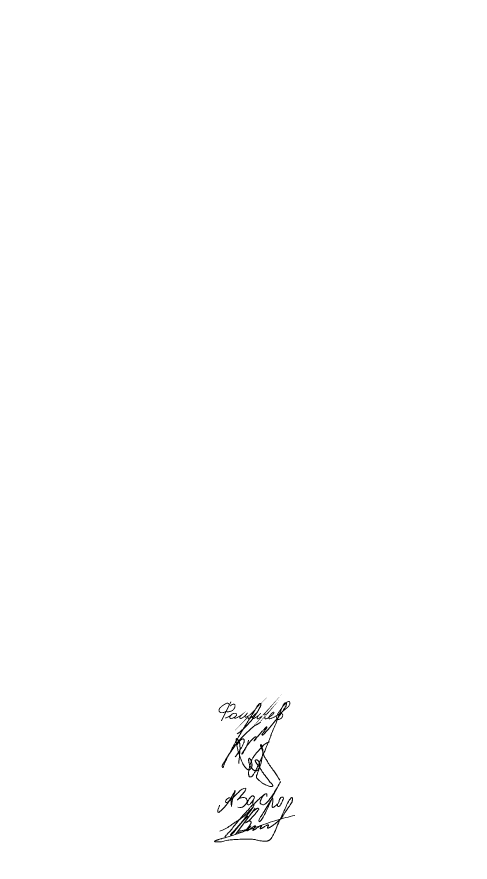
# Model space of a CAD drawing. Header units: millimetres. Extents: x 0 to 594, y 0 to 420.
# Drawn here: x 400.6 to 497.3, y 0 to 180.5 of the extents above; entities that cross this region are included whole.
import ezdxf

# ---------------------------------------------------------------- set-up
doc = ezdxf.new("R2010")
doc.units = ezdxf.units.MM
for name, pattern in [('K5LT32789', [0]), ('K5LT32790', [0]), ('K5LT32791', [0])]:
    doc.linetypes.add(name, pattern=pattern)
doc.layers.add('Системный слой', color=7, linetype='Continuous')

# ---------------------------------------------------------------- blocks, each defined once
blk = doc.blocks.new('U0')
at = {"layer": 'Системный слой', "color": 5, "linetype": 'K5LT32789', "lineweight": 18, "true_color": 0x0000ff}
for points in [[(451.3, 13.84), (451.09, 14.17), (450.76, 14.17), (450.44, 13.85), (450.09, 13.5), (449.81, 13.01), (449.68, 12.37), (449.88, 12.18), (450.23, 12.26), (450.44, 12.47), (450.68, 12.77), (451.02, 13.29), (451.39, 14.03), (451.02, 13.29), (450.89, 12.69), (450.89, 12.34), (450.98, 12.26), (451.14, 12.31), (451.86, 13.12), (452.65, 13.84), (453.05, 14.2), (453.47, 14.48), (453.67, 14.6), (453.83, 14.6), (453.91, 14.38), (453.91, 14.14), (453.91, 13.88), (453.91, 14.38), (453.83, 14.6), (453.67, 14.61), (453.05, 14.2), (452.47, 13.06), (452.47, 12.55), (452.71, 12.32), (453.04, 12.23), (453.37, 12.23), (453.64, 12.5), (453.98, 12.84), (455.07, 13.93), (457.71, 18.84), (455.07, 13.93), (454.14, 11.59), (453.42, 10.08), (452.77, 9.06), (452.34, 8.55), (452.21, 8.67), (452.21, 9.1), (452.51, 9.64), (453.07, 10.38), (453.95, 11.84), (454.85, 13.37), (455.04, 13.57), (455.19, 13.54), (455.23, 13.31), (455.15, 12.79), (455.1, 12.38), (455.01, 11.97), (455.1, 11.67), (455.27, 11.58), (455.5, 11.82), (455.94, 12.16), (456.34, 12.56), (456.08, 12.03), (456.2, 11.91), (456.38, 11.84), (456.58, 11.91), (456.83, 12.16), (457.49, 13.55), (457.41, 13.83), (457.16, 13.9), (456.84, 13.82), (456.62, 13.41), (456.47, 12.93), (456.34, 12.52)], [(443.83, 12.16), (443.63, 11.62), (443.44, 11.08), (443.38, 10.75), (443.52, 10.61), (443.72, 10.61), (443.91, 10.79), (444.44, 11.33), (445.77, 12.65), (447.66, 16.38), (446.52, 13.59), (446.32, 11.1), (446.32, 13.4), (446.09, 13.77), (445.54, 13.65), (445.17, 13.28), (445.04, 12.94), (445.16, 12.7), (445.5, 12.7), (446.32, 13.4), (447.44, 14.52), (448.21, 15.29), (449.09, 15.86), (449.46, 15.75), (449.37, 15.43), (449.14, 15.03), (448.41, 14.17), (447.8, 13.44), (447.39, 13.16), (448.2, 13.71), (448.85, 13.83), (449.28, 13.74), (449.57, 13.53), (449.7, 13.18), (449.7, 12.76), (449.44, 12.38), (449.18, 12.12), (448.78, 11.72), (448.34, 11.62), (447.72, 11.73)]]:
    blk.add_open_spline(points, degree=3, dxfattribs=at)
blk = doc.blocks.new('U1')
at = {"layer": 'Системный слой', "color": 5, "linetype": 'K5LT32790', "lineweight": 18, "true_color": 0x0000ff}
blk.add_open_spline([(447.92, 21.03), (447.96, 22.3), (448.27, 23.72), (448.13, 25.23), (448.05, 25.52), (447.97, 25.71), (447.88, 25.88), (447.79, 26.03), (447.7, 26.16), (447.62, 26.25), (447.56, 26.31), (447.53, 26.34), (447.51, 26.35), (447.49, 26.36), (447.48, 26.37), (447.47, 26.37), (447.46, 26.37), (447.45, 26.38), (447.44, 26.37), (447.44, 26.37), (447.43, 26.37), (447.42, 26.37), (447.42, 26.36), (447.41, 26.36), (447.41, 26.35), (447.4, 26.34), (447.39, 26.33), (447.39, 26.32), (447.38, 26.3), (447.37, 26.27), (447.37, 26.24), (447.36, 26.19), (447.36, 26.12), (447.35, 26.03), (447.36, 25.91), (447.36, 25.78), (447.37, 25.63), (447.4, 25.47), (447.44, 25.26), (447.5, 24.98), (447.58, 24.57), (447.7, 23.98), (447.9, 23.23), (448.19, 22.43), (448.47, 21.68), (448.74, 21.05), (449.01, 20.59), (449.26, 20.26), (449.48, 20.03), (449.65, 19.87), (449.77, 19.78), (449.85, 19.74), (449.91, 19.72), (449.96, 19.71), (450.01, 19.7), (450.07, 19.7), (450.12, 19.71), (450.17, 19.72), (450.22, 19.73), (450.27, 19.75), (450.3, 19.78), (450.34, 19.8), (450.37, 19.83), (450.41, 19.88), (450.46, 19.94), (450.52, 20.03), (450.59, 20.16), (450.65, 20.29), (450.7, 20.43), (450.72, 20.56), (450.74, 20.68), (450.73, 20.83), (450.72, 21.01), (450.67, 21.23), (450.61, 21.46), (450.53, 21.68), (450.47, 21.84), (450.41, 21.94), (450.36, 22.01), (450.31, 22.06), (450.27, 22.11), (450.24, 22.13), (450.22, 22.15), (450.2, 22.16), (450.19, 22.16), (450.18, 22.17), (450.17, 22.17), (450.16, 22.17), (450.15, 22.17), (450.15, 22.17), (450.14, 22.16), (450.13, 22.16), (450.12, 22.16), (450.12, 22.15), (450.11, 22.14), (450.1, 22.13), (450.09, 22.12), (450.08, 22.1), (450.07, 22.07), (450.05, 22.03), (450.04, 21.98), (450.03, 21.93), (450.02, 21.86), (450.01, 21.78), (450.02, 21.69), (450.04, 21.57), (450.07, 21.39), (450.11, 21.17), (450.17, 20.91), (450.26, 20.68), (450.37, 20.46), (450.5, 20.25), (450.66, 20.05), (450.84, 19.87), (451, 19.72), (451.14, 19.63), (451.27, 19.56), (451.37, 19.52), (451.47, 19.5), (451.55, 19.49), (451.62, 19.48), (451.68, 19.49), (451.74, 19.5), (451.78, 19.51), (451.82, 19.53), (451.86, 19.56), (451.9, 19.59), (451.95, 19.63), (452.01, 19.7), (452.07, 19.78), (452.14, 19.89), (452.21, 20.02), (452.27, 20.16), (452.31, 20.31), (452.34, 20.48), (452.35, 20.65), (452.35, 20.84), (452.33, 21.03), (452.29, 21.2), (452.24, 21.34), (452.19, 21.46), (452.13, 21.55), (452.08, 21.61), (452.02, 21.67), (451.97, 21.71), (451.91, 21.75), (451.84, 21.78), (451.78, 21.8), (451.73, 21.82), (451.68, 21.83), (451.64, 21.83), (451.61, 21.82), (451.58, 21.82), (451.55, 21.81), (451.53, 21.8), (451.5, 21.78), (451.48, 21.77), (451.47, 21.75), (451.45, 21.74), (451.45, 21.73), (451.44, 21.72), (451.43, 21.7), (451.43, 21.69), (451.43, 21.67), (451.43, 21.66), (451.43, 21.63), (451.43, 21.61), (451.44, 21.58), (451.46, 21.54), (451.48, 21.48), (451.52, 21.41), (451.57, 21.31), (451.63, 21.19), (451.72, 21.06), (451.85, 20.91), (452.03, 20.69), (452.27, 20.35), (452.57, 19.87), (452.94, 19.27), (453.42, 18.63), (453.89, 18.01), (454.29, 17.46), (454.57, 17.06), (454.8, 16.84), (454.95, 16.71), (455.03, 16.62), (455.09, 16.54), (455.12, 16.47), (455.14, 16.42), (455.16, 16.38), (455.16, 16.34), (455.16, 16.32), (455.16, 16.3), (455.16, 16.28), (455.15, 16.26), (455.15, 16.25), (455.14, 16.24), (455.13, 16.23), (455.12, 16.21), (455.1, 16.2), (455.09, 16.19), (455.06, 16.18), (455.03, 16.16), (454.99, 16.15), (454.94, 16.14), (454.89, 16.13), (454.83, 16.13), (454.76, 16.13), (454.65, 16.15), (454.51, 16.18), (454.29, 16.24), (453.97, 16.35), (453.59, 16.52), (453.19, 16.72), (452.87, 16.92), (452.62, 17.13), (452.38, 17.34), (452.14, 17.56), (451.92, 17.75), (451.79, 17.91), (451.73, 18), (451.7, 18.07), (451.68, 18.12), (451.67, 18.17), (451.66, 18.23), (451.66, 18.28), (451.67, 18.34), (451.68, 18.39), (451.7, 18.45), (451.73, 18.54), (451.78, 18.64), (451.86, 18.81), (451.95, 19.04), (452.05, 19.34), (452.16, 19.68), (452.3, 20.04), (452.46, 20.47), (452.63, 21.02), (452.79, 21.66), (452.88, 22.26), (452.94, 22.73), (453.01, 23.11), (453.07, 23.41), (453.08, 23.66), (453.05, 23.85), (453.02, 24.04), (452.96, 24.25), (452.91, 24.47), (452.87, 24.67), (452.83, 24.82), (452.8, 24.93), (452.77, 24.99), (452.75, 25.04), (452.74, 25.06), (452.72, 25.07), (452.71, 25.08), (452.7, 25.09), (452.69, 25.1), (452.68, 25.1), (452.68, 25.1), (452.67, 25.1), (452.66, 25.1), (452.65, 25.1), (452.64, 25.1), (452.63, 25.09), (452.62, 25.09), (452.61, 25.08), (452.6, 25.07), (452.59, 25.07), (452.58, 25.06), (452.57, 25.04), (452.56, 25.03), (452.56, 25.02), (452.55, 25), (452.55, 24.98), (452.55, 24.96), (452.55, 24.93), (452.55, 24.9), (452.56, 24.86), (452.58, 24.8), (452.6, 24.74), (452.64, 24.66), (452.69, 24.56), (452.74, 24.43), (452.79, 24.27), (452.85, 24.09), (452.92, 23.85), (453.02, 23.57), (453.12, 23.25), (453.2, 22.95), (453.3, 22.69), (453.42, 22.46), (453.56, 22.23), (453.73, 21.98), (453.92, 21.65), (454.16, 21.22), (454.48, 20.73), (454.84, 20.21), (455.19, 19.72), (455.82, 18.84), (456.32, 18.1), (456.7, 17.52)], degree=3, knots=[0, 0, 0, 0, 23.088924, 25.905784, 27.368497, 28.578535, 29.721875, 30.813961, 31.805183, 32.534012, 32.992903, 33.225793, 33.377047, 33.48833, 33.574551, 33.643805, 33.701224, 33.750367, 33.79387, 33.833355, 33.872141, 33.912355, 33.95659, 34.00557, 34.061357, 34.126468, 34.204109, 34.298549, 34.415744, 34.564555, 34.759459, 35.028229, 35.412864, 35.997175, 36.728139, 37.568941, 38.433825, 39.401332, 40.578431, 42.235398, 44.569602, 48.269133, 53.187712, 58.58434, 63.764044, 67.778676, 70.998143, 73.369834, 75.349816, 76.796874, 77.581324, 78.028914, 78.378087, 78.696803, 79.013489, 79.343373, 79.678587, 80.006824, 80.317932, 80.606471, 80.866035, 81.11641, 81.383983, 81.718354, 82.16781, 82.839361, 83.733235, 84.705422, 85.582724, 86.324391, 87.057116, 87.890757, 88.945341, 90.321141, 91.965571, 93.426367, 94.484215, 95.101021, 95.580997, 96.013141, 96.361093, 96.626002, 96.782739, 96.889142, 96.971138, 97.03813, 97.095272, 97.145901, 97.188561, 97.228747, 97.268915, 97.315311, 97.366861, 97.425655, 97.494454, 97.577142, 97.679623, 97.811915, 97.985663, 98.226797, 98.532587, 98.897786, 99.296036, 99.737821, 100.261724, 100.964229, 101.99978, 103.525411, 105.150667, 106.72453, 108.093532, 109.590313, 111.195302, 112.777483, 114.126394, 115.159714, 115.93325, 116.599105, 117.196687, 117.716186, 118.147278, 118.512091, 118.830828, 119.112084, 119.376147, 119.650254, 119.966184, 120.348472, 120.832611, 121.462575, 122.257884, 123.166317, 124.121896, 125.077441, 126.058759, 127.110722, 128.27138, 129.455541, 130.54928, 131.472222, 132.224076, 132.842804, 133.343527, 133.786162, 134.209733, 134.641953, 135.076751, 135.490934, 135.840567, 136.1162, 136.329021, 136.516582, 136.697073, 136.87991, 137.063295, 137.235465, 137.38613, 137.514261, 137.623548, 137.718445, 137.797689, 137.875651, 137.957944, 138.055516, 138.163779, 138.288043, 138.436309, 138.622516, 138.862075, 139.203128, 139.704326, 140.381097, 141.218915, 142.127317, 143.259517, 144.821141, 147.317764, 150.75711, 155.19517, 160.069171, 165.224464, 169.471142, 172.421411, 174.092925, 175.138298, 175.966748, 176.479558, 176.900272, 177.244752, 177.52135, 177.72293, 177.873709, 177.996322, 178.101436, 178.195314, 178.281517, 178.366118, 178.454913, 178.554755, 178.670049, 178.807074, 178.975201, 179.187234, 179.439473, 179.719727, 180.029511, 180.383269, 180.823448, 181.407111, 182.246837, 183.563618, 185.512414, 188.365901, 191.16936, 193.636194, 195.215931, 197.147086, 199.269225, 201.224518, 202.392176, 202.935446, 203.335749, 203.665039, 203.98044, 204.30527, 204.630666, 204.95421, 205.28424, 205.683122, 206.145312, 206.866804, 207.837862, 209.464316, 211.387339, 213.648133, 215.828171, 218.361631, 222.046321, 226.400789, 230.237614, 232.987127, 235.143069, 237.145235, 238.600123, 239.59432, 240.714469, 242.086859, 243.579513, 244.83703, 245.773068, 246.379449, 246.80954, 247.077534, 247.227517, 247.33398, 247.41847, 247.489521, 247.552012, 247.609222, 247.663606, 247.717168, 247.768592, 247.820784, 247.876677, 247.942191, 248.018083, 248.10247, 248.189421, 248.269471, 248.347072, 248.425637, 248.512886, 248.605679, 248.706816, 248.820413, 248.952282, 249.111489, 249.313956, 249.574155, 249.89782, 250.303709, 250.841791, 251.528272, 252.381244, 253.359593, 254.475963, 255.872687, 257.851092, 259.938273, 261.963603, 263.469883, 265.046448, 266.586695, 268.366913, 270.599666, 273.407082, 277.373027, 281.234201, 284.882343, 288.313023, 301, 301, 301, 301], dxfattribs=at)
blk = doc.blocks.new('U2')
at = {"layer": 'Системный слой', "color": 5, "linetype": 'K5LT32790', "lineweight": 18, "true_color": 0x0000ff}
for points, knots in [([(447.59, 27.36), (448.52, 28.01), (449.69, 29.12), (450.96, 30.74), (451.74, 31.77), (452.2, 32.64), (452.5, 33.16), (452.6, 33.44), (452.63, 33.58), (452.64, 33.66), (452.64, 33.72), (452.63, 33.75), (452.63, 33.78), (452.62, 33.8), (452.61, 33.81), (452.6, 33.82), (452.59, 33.84), (452.58, 33.85), (452.56, 33.86), (452.54, 33.87), (452.52, 33.88), (452.5, 33.89), (452.48, 33.89), (452.46, 33.89), (452.44, 33.89), (452.42, 33.89), (452.4, 33.88), (452.39, 33.88), (452.37, 33.87), (452.35, 33.86), (452.33, 33.84), (452.3, 33.81), (452.26, 33.76), (452.19, 33.68), (452.07, 33.54), (451.88, 33.29), (451.62, 32.87), (451.26, 32.26), (450.7, 31.39), (449.84, 30.03), (448.69, 28.14), (447.43, 25.97), (446.38, 24.07), (445.69, 22.76), (445.3, 22.01), (445.1, 21.54), (444.95, 21.19), (444.83, 20.89), (444.73, 20.62), (444.65, 20.42), (444.61, 20.3), (444.58, 20.25), (444.57, 20.22), (444.56, 20.21), (444.55, 20.2), (444.55, 20.19), (444.54, 20.19), (444.53, 20.19), (444.53, 20.18), (444.52, 20.18), (444.52, 20.18), (444.51, 20.18), (444.51, 20.18), (444.5, 20.18), (444.5, 20.19), (444.5, 20.19), (444.49, 20.19), (444.49, 20.2), (444.48, 20.21), (444.47, 20.22), (444.46, 20.23), (444.45, 20.25), (444.44, 20.28), (444.42, 20.32), (444.4, 20.36), (444.39, 20.42), (444.39, 20.47), (444.39, 20.53), (444.39, 20.59), (444.41, 20.65), (444.43, 20.72), (444.46, 20.79), (444.51, 20.88), (444.59, 21.02), (444.75, 21.28), (445.06, 21.77), (445.63, 22.66), (446.46, 23.94), (447.52, 25.48), (448.76, 26.83), (449.97, 27.98), (450.95, 28.87), (451.82, 29.46), (452.36, 29.71), (452.61, 29.83)], [0, 0, 0, 0, 8.550609, 12.054989, 15.548009, 18.191121, 19.498995, 20.058209, 20.381615, 20.589671, 20.716665, 20.79368, 20.851701, 20.900722, 20.944653, 20.985245, 21.025642, 21.06834, 21.115939, 21.168338, 21.224707, 21.283052, 21.340576, 21.394663, 21.443781, 21.488289, 21.53119, 21.575808, 21.625508, 21.683081, 21.754287, 21.848548, 21.98875, 22.223415, 22.641351, 23.38396, 24.591455, 26.333193, 28.725175, 32.394143, 38.444137, 45.386804, 51.336644, 54.759282, 56.550214, 57.736198, 58.581068, 59.410817, 60.190375, 60.748602, 61.044545, 61.139793, 61.19713, 61.237089, 61.267135, 61.290713, 61.309862, 61.325937, 61.339917, 61.352551, 61.36445, 61.376142, 61.388111, 61.400062, 61.412022, 61.424542, 61.439066, 61.45699, 61.479741, 61.509795, 61.550475, 61.607942, 61.688058, 61.795635, 61.922219, 62.059168, 62.198495, 62.342871, 62.495112, 62.658157, 62.830855, 63.02153, 63.245709, 63.594568, 64.237865, 65.516344, 67.957442, 72.253573, 76.989753, 81.977365, 86.090995, 89.562811, 91.905588, 94, 94, 94, 94]), ([(450.02, 26.05), (449.94, 25.59), (449.72, 25.01), (449.38, 24.31), (449.14, 23.93), (448.98, 23.63), (448.89, 23.44), (448.83, 23.33), (448.79, 23.26), (448.75, 23.21), (448.72, 23.17), (448.68, 23.13), (448.65, 23.09), (448.62, 23.06), (448.59, 23.04), (448.58, 23.02), (448.57, 23.02), (448.56, 23.01), (448.56, 23.01), (448.55, 23.01), (448.55, 23.01), (448.55, 23.01), (448.54, 23.01), (448.54, 23.01), (448.54, 23.01), (448.54, 23.01), (448.54, 23.01), (448.54, 23.01), (448.54, 23.02), (448.54, 23.02), (448.54, 23.03), (448.55, 23.03), (448.55, 23.04), (448.56, 23.06), (448.56, 23.08), (448.58, 23.1), (448.59, 23.14), (448.6, 23.17), (448.62, 23.22), (448.65, 23.27), (448.68, 23.32), (448.73, 23.38), (448.8, 23.47), (448.89, 23.6), (449.01, 23.78), (449.15, 24.01), (449.29, 24.26), (449.43, 24.5), (449.59, 24.77), (449.79, 25.06), (450.01, 25.32), (450.2, 25.54), (450.4, 25.78), (450.63, 26.05), (450.91, 26.32), (451.12, 26.52), (451.25, 26.63), (451.32, 26.67), (451.37, 26.7), (451.42, 26.72), (451.47, 26.73), (451.51, 26.74), (451.54, 26.75), (451.56, 26.75), (451.58, 26.74), (451.59, 26.74), (451.6, 26.74), (451.61, 26.73), (451.62, 26.73), (451.62, 26.72), (451.63, 26.71), (451.63, 26.71), (451.64, 26.7), (451.64, 26.69), (451.64, 26.67), (451.64, 26.66), (451.64, 26.63), (451.64, 26.6), (451.64, 26.56), (451.63, 26.5), (451.62, 26.44), (451.61, 26.38), (451.59, 26.32), (451.57, 26.27), (451.54, 26.22), (451.5, 26.16), (451.46, 26.11), (451.41, 26.05), (451.37, 26.01), (451.34, 25.97), (451.31, 25.95), (451.28, 25.92), (451.25, 25.9), (451.23, 25.88), (451.21, 25.87), (451.2, 25.86), (451.19, 25.85), (451.19, 25.85), (451.18, 25.85), (451.18, 25.85), (451.18, 25.85), (451.18, 25.85), (451.17, 25.85), (451.17, 25.85), (451.17, 25.85), (451.17, 25.85), (451.17, 25.86), (451.17, 25.86), (451.17, 25.86), (451.17, 25.86), (451.17, 25.87), (451.17, 25.87), (451.17, 25.88), (451.18, 25.89), (451.18, 25.9), (451.19, 25.92), (451.2, 25.94), (451.21, 25.96), (451.23, 25.99), (451.24, 26.01), (451.26, 26.04), (451.28, 26.07), (451.31, 26.12), (451.35, 26.19), (451.39, 26.26), (451.46, 26.34), (451.55, 26.43), (451.66, 26.53), (451.81, 26.66), (451.95, 26.8), (452.08, 26.96), (452.2, 27.11), (452.33, 27.26), (452.47, 27.42), (452.61, 27.6), (452.75, 27.79), (452.92, 27.97), (453.12, 28.16), (453.31, 28.33), (453.45, 28.48), (453.54, 28.58), (453.61, 28.66), (453.66, 28.72), (453.71, 28.77), (453.75, 28.81), (453.78, 28.83), (453.8, 28.85), (453.81, 28.85), (453.82, 28.86), (453.83, 28.86), (453.84, 28.86), (453.84, 28.86), (453.85, 28.86), (453.85, 28.86), (453.86, 28.86), (453.86, 28.86), (453.87, 28.85), (453.87, 28.85), (453.87, 28.85), (453.88, 28.84), (453.88, 28.83), (453.88, 28.82), (453.89, 28.81), (453.89, 28.8), (453.89, 28.78), (453.9, 28.75), (453.9, 28.73), (453.89, 28.7), (453.89, 28.67), (453.88, 28.65), (453.87, 28.62), (453.85, 28.59), (453.83, 28.54), (453.78, 28.48), (453.71, 28.39), (453.62, 28.27), (453.5, 28.13), (453.39, 27.96), (453.29, 27.79), (453.18, 27.67), (453.1, 27.55), (453.03, 27.47), (452.98, 27.4), (452.93, 27.35), (452.9, 27.32), (452.88, 27.29), (452.87, 27.27), (452.86, 27.25), (452.86, 27.23), (452.86, 27.21), (452.86, 27.19), (452.86, 27.18), (452.86, 27.16), (452.87, 27.14), (452.88, 27.13), (452.88, 27.12), (452.89, 27.11), (452.89, 27.11), (452.9, 27.1), (452.9, 27.1), (452.91, 27.1), (452.92, 27.09), (452.93, 27.09), (452.94, 27.09), (452.95, 27.09), (452.96, 27.1), (452.98, 27.1), (453, 27.11), (453.03, 27.12), (453.06, 27.14), (453.11, 27.16), (453.16, 27.2), (453.21, 27.24), (453.27, 27.29), (453.34, 27.36), (453.42, 27.46), (453.54, 27.62), (453.71, 27.84), (453.95, 28.11), (454.26, 28.44), (454.6, 28.83), (454.97, 29.28), (455.33, 29.72), (455.7, 30.14), (456.07, 30.56), (456.44, 31.02), (456.78, 31.52), (457.12, 32.02), (457.46, 32.46), (457.72, 32.86), (457.9, 33.14), (457.99, 33.34), (458.03, 33.47), (458.05, 33.58), (458.06, 33.66), (458.07, 33.72), (458.08, 33.77), (458.08, 33.81), (458.08, 33.85), (458.07, 33.88), (458.06, 33.91), (458.05, 33.94), (458.03, 33.96), (458.02, 33.98), (458, 34), (457.98, 34.01), (457.97, 34.02), (457.95, 34.03), (457.94, 34.03), (457.92, 34.04), (457.91, 34.04), (457.89, 34.04), (457.87, 34.03), (457.85, 34.03), (457.82, 34.02), (457.79, 34.01), (457.76, 33.99), (457.72, 33.96), (457.69, 33.93), (457.65, 33.89), (457.61, 33.85), (457.57, 33.79), (457.52, 33.71), (457.46, 33.61), (457.37, 33.45), (457.25, 33.21), (457.12, 32.9), (456.98, 32.55), (456.84, 32.18), (456.68, 31.79), (456.5, 31.37), (456.32, 30.91), (456.15, 30.41), (455.97, 29.9), (455.76, 29.34), (455.48, 28.75), (455.21, 28.18), (455.01, 27.67), (454.88, 27.32), (454.81, 27.12), (454.76, 26.99), (454.71, 26.83), (454.6, 26.54), (454.44, 26.12), (454.22, 25.59), (453.97, 24.98), (453.7, 24.25), (453.34, 23.43), (452.86, 22.49), (452.39, 21.46), (451.95, 20.43), (451.54, 19.54), (451.15, 18.95), (450.97, 18.58), (450.85, 18.41), (450.77, 18.33), (450.71, 18.28), (450.66, 18.25), (450.6, 18.22), (450.54, 18.2), (450.47, 18.18), (450.41, 18.17), (450.35, 18.17), (450.3, 18.17), (450.26, 18.18), (450.24, 18.19), (450.21, 18.2), (450.2, 18.21), (450.18, 18.22), (450.17, 18.23), (450.15, 18.25), (450.14, 18.27), (450.13, 18.29), (450.11, 18.33), (450.1, 18.38), (450.08, 18.46), (450.05, 18.57), (450.02, 18.7), (449.99, 18.84), (449.99, 18.98), (450, 19.13), (450.02, 19.31), (450.07, 19.53), (450.12, 19.83), (450.18, 20.21), (450.28, 20.64), (450.41, 21.04), (450.52, 21.37), (450.61, 21.63), (450.7, 21.87), (450.82, 22.12), (450.99, 22.4), (451.27, 22.77), (451.65, 23.27), (452.18, 23.87), (452.72, 24.47), (453.23, 24.97), (453.61, 25.28), (453.9, 25.45), (454.17, 25.56), (454.36, 25.62), (454.47, 25.66)], [0, 0, 0, 0, 9.050129, 12.27524, 15.459, 17.73484, 19.057413, 19.710841, 20.186256, 20.578255, 20.920156, 21.263228, 21.624829, 21.943402, 22.174143, 22.29629, 22.36276, 22.406894, 22.439057, 22.464194, 22.484922, 22.502166, 22.516262, 22.528133, 22.539447, 22.552242, 22.56817, 22.588053, 22.611987, 22.639741, 22.672744, 22.715192, 22.776687, 22.87041, 23.023044, 23.2152, 23.446308, 23.698853, 24.014406, 24.364067, 24.793807, 25.28352, 25.941626, 26.877925, 28.429965, 30.348657, 32.240773, 33.898399, 35.948367, 38.485583, 40.825304, 42.59187, 44.267244, 46.970047, 49.74801, 51.863744, 52.701471, 53.104911, 53.483029, 53.862972, 54.210178, 54.473163, 54.650607, 54.780151, 54.882015, 54.96597, 55.037892, 55.101774, 55.160577, 55.215489, 55.269733, 55.3265, 55.390437, 55.464507, 55.552848, 55.661752, 55.802045, 55.996896, 56.278982, 56.657771, 57.087852, 57.530059, 57.926999, 58.28654, 58.645161, 59.086887, 59.580412, 60.070145, 60.456808, 60.770321, 61.020502, 61.287434, 61.539711, 61.751465, 61.877288, 61.951174, 62.001019, 62.037083, 62.064047, 62.085222, 62.102691, 62.117816, 62.131035, 62.143011, 62.154708, 62.167188, 62.181333, 62.197688, 62.21651, 62.238222, 62.264236, 62.296726, 62.338711, 62.394112, 62.469848, 62.581386, 62.750144, 62.953234, 63.151975, 63.325302, 63.501424, 63.750698, 64.126703, 64.655732, 65.239268, 65.888652, 66.649933, 67.724768, 68.970934, 70.450533, 71.673771, 72.965674, 74.199734, 75.716608, 77.191491, 78.669398, 80.263602, 82.259995, 84.0227, 85.431088, 86.180031, 86.82002, 87.357354, 87.830339, 88.196682, 88.427814, 88.563885, 88.657509, 88.728451, 88.784957, 88.831759, 88.871976, 88.907862, 88.941164, 88.973333, 89.002363, 89.031139, 89.061129, 89.097204, 89.139544, 89.190239, 89.252182, 89.329582, 89.428874, 89.559889, 89.727893, 89.910432, 90.08993, 90.259821, 90.437176, 90.634512, 90.867411, 91.167757, 91.627014, 92.382088, 93.419966, 94.672454, 96.030915, 97.344377, 98.512333, 99.382533, 100.080146, 100.642761, 101.098523, 101.416568, 101.614452, 101.761411, 101.888131, 102.002041, 102.112642, 102.228685, 102.353162, 102.475542, 102.582798, 102.67162, 102.744553, 102.805473, 102.857643, 102.905538, 102.953137, 103.003348, 103.057077, 103.11538, 103.180499, 103.255316, 103.343787, 103.451799, 103.589159, 103.775473, 104.036879, 104.381072, 104.782032, 105.231565, 105.731185, 106.331113, 107.131661, 108.329516, 110.150194, 112.636877, 115.501671, 119.160964, 122.898631, 126.952961, 130.409086, 134.037174, 137.994275, 142.035946, 146.041027, 149.822245, 153.085433, 155.385996, 156.523495, 157.344961, 158.084473, 158.656408, 159.032405, 159.319553, 159.62593, 159.882585, 160.081757, 160.265654, 160.447561, 160.63144, 160.806021, 160.962993, 161.100471, 161.220792, 161.327559, 161.424857, 161.521276, 161.623153, 161.736504, 161.863212, 162.008568, 162.179889, 162.387514, 162.643846, 162.945007, 163.264358, 163.6135, 164.014772, 164.533206, 165.020618, 165.794064, 166.857794, 168.64401, 171.006738, 173.517367, 176.204619, 178.789913, 181.800729, 185.264053, 188.598832, 192.086757, 196.039981, 200.351441, 204.98312, 208.606796, 211.174086, 212.324149, 212.840152, 213.814159, 215.76165, 218.911517, 222.760316, 227.121283, 231.883071, 238.054257, 244.879079, 252.670992, 260.372327, 267.206768, 271.910472, 274.294825, 275.442431, 276.007431, 276.456493, 276.872537, 277.298483, 277.734538, 278.182349, 278.627236, 279.027811, 279.347916, 279.582846, 279.760539, 279.906542, 280.032941, 280.152577, 280.276179, 280.413989, 280.572354, 280.762102, 281.004984, 281.334701, 281.830666, 282.557033, 283.530703, 284.521091, 285.429966, 286.323075, 287.47734, 288.942216, 290.783007, 293.428229, 296.57457, 299.586331, 301.717918, 303.359613, 305.016414, 306.799751, 308.827327, 311.560281, 315.955926, 321.284596, 327.290578, 331.929165, 335.294372, 337.07654, 338.608554, 341, 341, 341, 341]), ([(447.57, 25.11), (447.76, 25.4), (447.97, 25.77), (448.33, 26.09), (448.46, 26.18), (448.56, 26.23), (448.64, 26.27), (448.71, 26.29), (448.75, 26.29), (448.79, 26.3), (448.83, 26.29), (448.86, 26.29), (448.89, 26.28), (448.92, 26.26), (448.95, 26.24), (448.97, 26.22), (449, 26.2), (449.02, 26.17), (449.04, 26.15), (449.06, 26.12), (449.07, 26.09), (449.08, 26.06), (449.08, 26.02), (449.09, 25.98), (449.09, 25.92), (449.08, 25.85), (449.06, 25.75), (449.03, 25.62), (448.96, 25.43), (448.84, 25.15), (448.65, 24.75), (448.39, 24.25), (448.07, 23.75), (447.76, 23.31), (447.47, 22.9), (447.27, 22.62), (447.16, 22.46)], [0, 0, 0, 0, 6.031327, 7.224988, 8.103691, 8.779791, 9.271523, 9.620615, 9.879085, 10.092232, 10.278511, 10.453749, 10.630111, 10.818394, 11.017829, 11.223201, 11.427374, 11.623322, 11.806227, 11.978077, 12.150954, 12.337468, 12.550087, 12.799771, 13.111892, 13.519386, 14.078895, 14.842107, 15.895849, 17.445078, 19.990893, 23.601088, 27.190299, 30.147219, 32.759048, 36, 36, 36, 36])]:
    blk.add_open_spline(points, degree=3, knots=knots, dxfattribs=at)
blk = doc.blocks.new('U3')
at = {"layer": 'Системный слой', "color": 5, "linetype": 'K5LT32790', "lineweight": 18, "true_color": 0x0000ff}
blk.add_line((451.43, 11.48), (447.18, 5.91), dxfattribs=at)
for points, knots in [([(450.63, 10.43), (450.82, 10.67), (451.09, 10.98), (451.49, 11.25), (451.67, 11.36), (451.8, 11.44), (451.89, 11.47), (451.93, 11.48), (451.97, 11.49), (451.99, 11.49), (452.02, 11.48), (452.04, 11.48), (452.07, 11.47), (452.09, 11.46), (452.11, 11.44), (452.13, 11.43), (452.14, 11.42), (452.15, 11.41), (452.16, 11.39), (452.16, 11.38), (452.17, 11.37), (452.17, 11.36), (452.17, 11.34), (452.17, 11.33), (452.17, 11.31), (452.17, 11.29), (452.16, 11.26), (452.14, 11.24), (452.12, 11.2), (452.09, 11.15), (452.04, 11.09), (451.96, 11), (451.87, 10.88), (451.77, 10.73), (451.65, 10.55), (451.49, 10.33), (451.28, 10.07), (451.01, 9.79), (450.74, 9.52), (450.52, 9.3), (450.35, 9.11), (450.22, 8.97), (450.11, 8.85), (450.02, 8.78), (449.94, 8.72), (449.88, 8.67), (449.8, 8.62), (449.72, 8.57), (449.62, 8.52), (449.55, 8.48), (449.49, 8.45), (449.46, 8.43), (449.43, 8.42), (449.42, 8.41), (449.41, 8.41), (449.4, 8.4), (449.4, 8.4), (449.39, 8.4), (449.39, 8.4), (449.39, 8.4), (449.38, 8.4), (449.38, 8.4), (449.38, 8.4), (449.38, 8.4), (449.38, 8.4), (449.38, 8.4), (449.38, 8.4), (449.39, 8.41), (449.39, 8.41), (449.39, 8.41), (449.39, 8.41), (449.4, 8.42), (449.4, 8.42), (449.41, 8.42), (449.42, 8.43), (449.43, 8.44), (449.45, 8.45), (449.47, 8.47), (449.51, 8.49), (449.57, 8.53), (449.64, 8.58), (449.72, 8.63), (449.82, 8.68), (449.92, 8.72), (450.02, 8.75), (450.11, 8.77), (450.19, 8.78), (450.27, 8.78), (450.32, 8.77), (450.37, 8.76), (450.4, 8.75), (450.43, 8.74), (450.45, 8.73), (450.46, 8.71), (450.48, 8.7), (450.49, 8.68), (450.5, 8.66), (450.52, 8.63), (450.53, 8.6), (450.54, 8.57), (450.54, 8.52), (450.54, 8.48), (450.54, 8.43), (450.53, 8.38), (450.52, 8.33), (450.5, 8.26), (450.46, 8.19), (450.4, 8.09), (450.3, 7.94), (450.16, 7.73), (449.97, 7.46), (449.75, 7.17), (449.53, 6.93), (449.32, 6.76), (449.13, 6.64), (448.93, 6.55), (448.7, 6.46), (448.46, 6.37), (448.26, 6.29), (448.12, 6.26), (448.04, 6.25), (447.99, 6.25), (447.94, 6.26), (447.89, 6.27), (447.85, 6.29), (447.8, 6.31), (447.75, 6.34), (447.72, 6.35), (447.7, 6.37), (447.68, 6.38), (447.66, 6.4), (447.64, 6.41), (447.63, 6.43), (447.62, 6.44), (447.62, 6.46), (447.62, 6.47), (447.62, 6.48), (447.63, 6.49), (447.64, 6.5), (447.65, 6.51), (447.67, 6.52), (447.69, 6.53), (447.72, 6.54), (447.76, 6.56), (447.81, 6.57), (447.88, 6.59), (447.97, 6.6), (448.09, 6.62), (448.26, 6.65), (448.5, 6.69), (448.81, 6.76), (449.17, 6.85), (449.51, 6.97), (449.78, 7.11), (449.99, 7.25), (450.14, 7.36), (450.26, 7.46), (450.34, 7.54), (450.39, 7.6), (450.43, 7.63), (450.46, 7.66), (450.47, 7.68), (450.49, 7.7), (450.5, 7.71), (450.5, 7.72), (450.51, 7.73), (450.51, 7.73), (450.52, 7.74), (450.52, 7.74), (450.52, 7.74), (450.52, 7.74), (450.52, 7.74), (450.52, 7.74), (450.52, 7.74), (450.52, 7.74), (450.51, 7.74), (450.51, 7.74), (450.51, 7.74), (450.5, 7.73), (450.49, 7.73), (450.48, 7.72), (450.47, 7.71), (450.46, 7.69), (450.43, 7.67), (450.41, 7.64), (450.37, 7.6), (450.32, 7.54), (450.24, 7.46), (450.13, 7.34), (450, 7.19), (449.87, 7.04), (449.77, 6.92), (449.72, 6.84), (449.69, 6.8), (449.67, 6.77), (449.66, 6.74), (449.65, 6.73), (449.64, 6.71), (449.64, 6.7), (449.64, 6.69), (449.64, 6.69), (449.64, 6.68), (449.65, 6.68), (449.66, 6.68), (449.67, 6.68), (449.68, 6.68), (449.7, 6.69), (449.72, 6.7), (449.75, 6.71), (449.79, 6.73), (449.84, 6.76), (449.91, 6.8), (450, 6.85), (450.12, 6.94), (450.32, 7.06), (450.56, 7.24), (450.83, 7.42), (451.05, 7.57), (451.2, 7.66), (451.29, 7.71), (451.35, 7.73), (451.39, 7.75), (451.41, 7.76), (451.44, 7.77), (451.45, 7.77), (451.47, 7.77), (451.48, 7.77), (451.48, 7.76), (451.49, 7.75), (451.49, 7.74), (451.49, 7.73), (451.48, 7.72), (451.48, 7.71), (451.47, 7.69), (451.46, 7.67), (451.45, 7.65), (451.43, 7.61), (451.4, 7.57), (451.36, 7.5), (451.3, 7.41), (451.21, 7.29), (451.11, 7.15), (451.03, 7.03), (450.97, 6.95), (450.94, 6.9), (450.93, 6.87), (450.91, 6.84), (450.91, 6.82), (450.9, 6.81), (450.9, 6.8), (450.9, 6.79), (450.9, 6.78), (450.91, 6.78), (450.91, 6.77), (450.92, 6.77), (450.93, 6.77), (450.95, 6.77), (450.97, 6.77), (450.99, 6.78), (451.02, 6.79), (451.06, 6.81), (451.11, 6.84), (451.18, 6.88), (451.27, 6.93), (451.4, 7.02), (451.59, 7.14), (451.84, 7.31), (452.11, 7.5), (452.33, 7.64), (452.49, 7.73), (452.57, 7.78), (452.63, 7.8), (452.67, 7.82), (452.7, 7.83), (452.73, 7.83), (452.75, 7.83), (452.76, 7.83), (452.77, 7.83), (452.78, 7.82), (452.78, 7.81), (452.78, 7.8), (452.78, 7.78), (452.78, 7.77), (452.77, 7.75), (452.76, 7.73), (452.75, 7.7), (452.74, 7.67), (452.71, 7.63), (452.67, 7.56), (452.62, 7.48), (452.56, 7.38), (452.52, 7.3), (452.49, 7.24), (452.47, 7.21), (452.46, 7.18), (452.46, 7.16), (452.45, 7.15), (452.45, 7.14), (452.45, 7.13), (452.45, 7.12), (452.46, 7.11), (452.47, 7.1), (452.48, 7.1), (452.49, 7.1), (452.5, 7.09), (452.52, 7.1), (452.55, 7.1), (452.58, 7.11), (452.62, 7.13), (452.67, 7.15), (452.74, 7.18), (452.84, 7.23), (452.97, 7.3), (453.17, 7.42), (453.42, 7.57), (453.68, 7.72), (453.89, 7.84), (454.02, 7.9), (454.09, 7.93), (454.14, 7.94), (454.18, 7.95), (454.2, 7.96), (454.23, 7.96), (454.24, 7.95), (454.25, 7.95), (454.26, 7.94), (454.27, 7.93), (454.27, 7.91), (454.27, 7.9), (454.27, 7.89), (454.27, 7.87), (454.26, 7.85), (454.26, 7.83), (454.25, 7.8), (454.23, 7.76), (454.2, 7.7), (454.16, 7.63), (454.12, 7.54), (454.08, 7.47), (454.06, 7.41), (454.05, 7.38), (454.04, 7.36), (454.04, 7.34), (454.03, 7.32), (454.04, 7.31), (454.04, 7.3), (454.04, 7.29), (454.05, 7.28), (454.06, 7.27), (454.07, 7.26), (454.08, 7.26), (454.09, 7.26), (454.11, 7.26), (454.13, 7.26), (454.15, 7.26), (454.19, 7.27), (454.22, 7.28), (454.27, 7.3), (454.34, 7.33), (454.42, 7.36), (454.52, 7.42), (454.68, 7.51), (454.9, 7.65), (455.19, 7.84), (455.51, 8.07), (455.82, 8.3), (456.1, 8.53), (456.35, 8.75), (456.6, 8.99), (456.84, 9.25), (457.1, 9.57), (457.38, 9.98), (457.7, 10.48), (458.08, 11.05), (458.49, 11.65), (458.87, 12.17), (459.13, 12.54), (459.25, 12.79), (459.3, 12.95), (459.33, 13.1), (459.35, 13.23), (459.36, 13.37), (459.36, 13.49), (459.36, 13.59), (459.35, 13.66), (459.34, 13.7), (459.33, 13.73), (459.32, 13.75), (459.31, 13.77), (459.3, 13.78), (459.29, 13.79), (459.28, 13.8), (459.28, 13.8), (459.27, 13.8), (459.26, 13.8), (459.25, 13.81), (459.24, 13.81), (459.23, 13.8), (459.22, 13.8), (459.21, 13.8), (459.19, 13.79), (459.17, 13.78), (459.15, 13.76), (459.13, 13.74), (459.09, 13.71), (459.05, 13.67), (459, 13.6), (458.92, 13.5), (458.81, 13.36), (458.69, 13.18), (458.55, 12.97), (458.41, 12.73), (458.26, 12.45), (458.09, 12.07), (457.85, 11.52), (457.46, 10.67), (456.88, 9.45), (456.21, 7.98), (455.67, 6.55), (455.18, 5.6), (454.85, 5.09), (454.66, 4.87), (454.52, 4.75), (454.4, 4.67), (454.27, 4.59), (454.11, 4.53), (453.93, 4.48), (453.71, 4.45), (453.45, 4.44), (453.12, 4.45), (452.66, 4.52), (452.07, 4.64), (451.38, 4.8), (450.68, 4.91), (449.9, 4.94), (448.95, 4.91), (447.81, 4.84), (446.63, 4.8), (445.67, 4.71), (444.98, 4.52), (444.45, 4.38), (444, 4.31), (443.63, 4.29), (443.34, 4.29), (443.12, 4.32), (442.95, 4.34), (442.86, 4.35), (442.81, 4.37), (442.79, 4.38), (442.77, 4.38), (442.76, 4.39), (442.75, 4.39), (442.74, 4.4), (442.74, 4.4), (442.73, 4.41), (442.73, 4.41), (442.73, 4.42), (442.73, 4.42), (442.73, 4.42), (442.73, 4.43), (442.73, 4.43), (442.73, 4.44), (442.73, 4.45), (442.74, 4.45), (442.75, 4.46), (442.75, 4.47), (442.77, 4.48), (442.78, 4.49), (442.8, 4.5), (442.83, 4.52), (442.87, 4.54), (442.93, 4.57), (443.01, 4.61), (443.14, 4.66), (443.3, 4.72), (443.48, 4.79), (443.68, 4.85), (443.88, 4.91), (444.1, 4.97), (444.37, 5.04), (444.78, 5.15), (445.54, 5.36), (446.89, 5.78), (449.19, 6.57), (452.33, 7.72), (456.01, 9.01), (458.58, 9.68), (459.86, 9.96)], [0, 0, 0, 0, 6.158308, 7.924944, 9.397219, 10.421772, 10.878244, 11.151197, 11.36381, 11.548551, 11.718723, 11.877713, 12.036027, 12.196544, 12.358164, 12.506286, 12.632493, 12.736928, 12.819521, 12.898812, 12.980771, 13.07523, 13.173556, 13.279268, 13.396608, 13.531064, 13.690326, 13.886288, 14.140321, 14.494376, 15.023758, 15.795804, 16.773927, 17.9322, 19.328256, 21.031002, 23.191239, 26.01508, 28.508359, 30.764949, 32.158381, 33.57364, 34.542076, 35.296285, 35.858711, 36.382363, 36.930279, 37.613953, 38.340853, 38.974758, 39.36394, 39.584276, 39.729431, 39.831741, 39.905683, 39.959643, 39.999056, 40.02768, 40.048222, 40.062694, 40.072775, 40.079767, 40.084961, 40.089793, 40.09578, 40.104088, 40.115492, 40.13093, 40.149822, 40.171984, 40.197656, 40.229358, 40.269864, 40.322352, 40.391158, 40.483151, 40.610685, 40.79026, 41.065436, 41.512004, 42.088709, 42.770629, 43.467951, 44.184491, 44.869892, 45.483626, 46.046275, 46.524145, 46.915912, 47.196275, 47.40917, 47.586207, 47.738846, 47.877531, 48.013016, 48.157728, 48.31924, 48.502929, 48.715108, 48.96183, 49.243774, 49.540729, 49.8478, 50.172102, 50.537958, 50.965281, 51.494288, 52.20384, 53.298857, 54.917421, 57.240739, 59.738769, 62.02238, 63.698303, 65.037791, 66.331625, 68.02956, 69.84719, 71.368716, 72.206354, 72.649589, 72.981788, 73.276043, 73.570472, 73.929446, 74.299002, 74.63126, 74.848184, 75.010867, 75.161965, 75.335461, 75.49506, 75.620009, 75.719661, 75.802316, 75.875542, 75.946386, 76.021533, 76.107513, 76.21105, 76.339562, 76.501776, 76.708489, 76.973585, 77.315523, 77.75974, 78.342864, 79.120835, 80.18625, 81.706721, 83.852292, 86.465219, 88.951659, 90.978666, 92.487594, 93.76585, 94.760654, 95.480574, 95.959313, 96.294546, 96.536659, 96.714464, 96.846112, 96.943809, 97.01613, 97.069288, 97.107887, 97.1354, 97.154486, 97.167231, 97.175363, 97.180572, 97.184743, 97.189776, 97.197329, 97.209122, 97.228653, 97.258997, 97.303617, 97.365208, 97.448469, 97.559514, 97.706462, 97.900415, 98.157187, 98.500801, 98.971779, 99.653407, 100.680484, 102.16221, 103.578184, 104.648543, 105.155236, 105.478521, 105.704428, 105.867108, 105.985778, 106.07285, 106.137041, 106.188892, 106.233202, 106.275598, 106.31862, 106.370033, 106.436882, 106.52608, 106.645289, 106.803787, 107.01342, 107.289946, 107.655243, 108.141506, 108.800592, 109.730549, 111.109505, 113.317286, 115.629589, 117.547768, 118.521059, 119.084698, 119.470627, 119.745056, 119.943042, 120.086716, 120.191551, 120.26935, 120.330025, 120.382672, 120.435962, 120.498121, 120.565387, 120.641314, 120.728412, 120.840736, 120.985691, 121.174077, 121.421722, 121.753873, 122.217132, 122.901613, 123.981872, 125.172225, 126.200607, 126.79256, 127.136357, 127.367267, 127.532062, 127.652773, 127.742537, 127.810135, 127.865237, 127.915133, 127.96426, 128.015006, 128.071903, 128.142719, 128.234954, 128.356669, 128.517397, 128.729164, 129.007855, 129.375448, 129.864201, 130.525978, 131.458654, 132.841604, 135.051627, 137.371779, 139.298243, 140.282632, 140.852634, 141.243893, 141.523176, 141.725905, 141.87456, 141.985024, 142.069602, 142.138778, 142.20217, 142.268885, 142.347585, 142.446693, 142.552857, 142.668386, 142.796019, 142.962407, 143.184377, 143.493216, 143.947083, 144.660187, 145.445963, 146.126993, 146.522898, 146.755674, 146.914043, 147.029277, 147.105459, 147.165051, 147.224298, 147.295401, 147.367417, 147.434207, 147.504148, 147.585142, 147.684943, 147.81179, 147.975245, 148.18721, 148.463335, 148.825333, 149.305406, 149.95641, 150.882496, 152.258218, 154.475246, 156.620318, 158.321251, 159.038433, 159.502054, 159.828856, 160.066775, 160.243468, 160.37743, 160.482373, 160.569441, 160.648431, 160.728415, 160.81803, 160.908084, 160.998756, 161.091733, 161.206325, 161.353931, 161.549093, 161.818906, 162.212882, 162.829199, 163.508952, 164.099592, 164.445709, 164.650604, 164.788255, 164.903661, 165.007576, 165.109001, 165.194462, 165.26938, 165.338661, 165.406872, 165.478408, 165.557687, 165.64939, 165.758763, 165.891992, 166.05668, 166.262506, 166.522189, 166.853055, 167.279787, 167.839914, 168.596742, 169.679428, 171.288032, 173.772391, 176.439711, 179.127961, 181.338538, 183.565781, 185.724368, 187.964675, 190.532192, 193.913297, 197.664225, 202.240399, 207.365977, 211.891604, 214.950288, 216.260728, 217.307529, 218.226173, 219.136534, 220.048062, 220.900546, 221.546871, 221.9542, 222.219116, 222.412338, 222.560372, 222.677648, 222.773298, 222.853632, 222.923292, 222.978973, 223.025473, 223.071419, 223.126411, 223.191335, 223.263092, 223.344759, 223.440037, 223.553558, 223.691355, 223.86161, 224.075985, 224.352298, 224.720891, 225.244768, 226.022651, 227.234024, 228.694978, 230.400721, 232.151975, 234.169342, 236.596891, 240.264912, 245.911745, 254.96485, 266.835794, 277.658947, 284.885559, 287.882731, 289.514301, 290.547995, 291.464177, 292.424746, 293.549213, 294.775006, 296.163908, 297.809999, 299.883699, 302.703567, 306.933828, 311.679125, 316.501759, 320.996631, 326.836537, 335.266963, 343.465594, 349.957026, 354.09066, 357.579706, 360.721275, 362.932241, 364.823848, 366.400364, 367.448979, 368.024725, 368.279323, 368.440012, 368.5553, 368.642037, 368.709291, 368.762747, 368.806287, 368.842721, 368.874182, 368.900514, 368.926113, 368.952467, 368.982922, 369.016093, 369.053534, 369.097024, 369.148696, 369.211201, 369.287947, 369.383467, 369.504023, 369.658723, 369.861852, 370.138802, 370.52869, 371.119523, 372.038078, 373.203074, 374.521743, 375.833878, 377.215726, 378.767848, 380.290034, 382.688597, 387.074598, 395.697937, 410.437499, 434.93092, 461.366967, 487, 487, 487, 487]), ([(443.9, 6.59), (444.65, 6.92), (445.67, 7.43), (446.8, 8.25), (447.45, 8.72), (448.07, 9.11), (448.73, 9.57), (449.44, 10.16), (450.12, 10.79), (450.61, 11.32), (450.9, 11.69), (451.02, 11.89), (451.08, 11.99), (451.11, 12.04), (451.12, 12.08), (451.12, 12.1), (451.12, 12.12), (451.12, 12.13), (451.12, 12.15), (451.11, 12.16), (451.11, 12.17), (451.1, 12.18), (451.1, 12.19), (451.09, 12.2), (451.08, 12.21), (451.06, 12.22), (451.05, 12.22), (451.04, 12.23), (451.02, 12.23), (451.01, 12.24), (451, 12.24), (450.99, 12.24), (450.97, 12.23), (450.95, 12.23), (450.93, 12.22), (450.91, 12.21), (450.88, 12.19), (450.83, 12.16), (450.77, 12.12), (450.69, 12.05), (450.58, 11.94), (450.44, 11.79), (450.26, 11.57), (450.02, 11.27), (449.67, 10.88), (449.19, 10.37), (448.58, 9.69), (447.86, 8.85), (447.06, 7.89), (446.36, 6.98), (445.73, 6.26), (445.27, 5.77), (445.02, 5.48), (444.92, 5.37)], [0, 0, 0, 0, 6.997069, 9.684036, 11.958352, 13.801956, 16.01059, 18.791875, 21.670898, 23.899271, 25.047829, 25.598015, 25.892727, 26.052221, 26.139763, 26.200238, 26.24818, 26.289354, 26.326598, 26.358724, 26.389054, 26.419587, 26.454991, 26.494445, 26.537325, 26.581963, 26.625959, 26.666366, 26.702295, 26.736616, 26.772293, 26.811665, 26.854853, 26.903993, 26.962474, 27.036776, 27.136139, 27.279193, 27.487047, 27.788774, 28.205883, 28.811868, 29.540442, 30.580231, 32.089095, 34.083011, 36.578424, 39.886091, 43.512937, 47.235171, 49.742529, 51.659752, 53, 53, 53, 53]), ([(449.85, 9.8), (449.32, 9.36), (448.65, 8.59), (447.79, 7.67), (447.26, 7.09), (446.88, 6.64), (446.58, 6.34), (446.38, 6.14), (446.28, 6.01), (446.22, 5.91), (446.18, 5.85), (446.17, 5.81), (446.17, 5.79), (446.17, 5.78), (446.17, 5.77), (446.17, 5.75), (446.17, 5.74), (446.18, 5.73), (446.18, 5.72), (446.19, 5.71), (446.2, 5.7), (446.21, 5.69), (446.22, 5.69), (446.22, 5.68), (446.23, 5.68), (446.24, 5.67), (446.24, 5.67), (446.25, 5.67), (446.26, 5.67), (446.26, 5.67), (446.27, 5.67), (446.28, 5.68), (446.29, 5.68), (446.3, 5.69), (446.31, 5.7), (446.32, 5.71), (446.34, 5.73), (446.35, 5.75), (446.38, 5.79), (446.41, 5.84), (446.44, 5.91), (446.48, 5.97), (446.53, 6.04), (446.59, 6.1), (446.66, 6.18), (446.77, 6.29), (446.91, 6.44), (447.09, 6.67), (447.33, 6.98), (447.69, 7.42), (448.21, 8.07), (449.32, 9.53), (450.27, 10.78), (451.01, 11.69)], [0, 0, 0, 0, 8.178432, 12.15831, 15.070494, 17.531291, 19.273091, 20.178709, 20.817045, 21.283464, 21.53398, 21.648694, 21.722599, 21.78122, 21.832226, 21.879091, 21.922147, 21.96438, 22.009673, 22.061502, 22.117512, 22.171651, 22.219212, 22.258261, 22.286197, 22.310683, 22.335173, 22.364818, 22.395245, 22.426071, 22.458431, 22.49359, 22.533039, 22.578657, 22.632971, 22.699648, 22.784579, 22.898948, 23.06169, 23.316251, 23.620656, 23.948896, 24.25354, 24.580173, 24.971844, 25.549963, 26.340789, 27.51106, 29.012071, 31.099326, 34.219642, 38.953672, 53, 53, 53, 53])]:
    blk.add_open_spline(points, degree=3, knots=knots, dxfattribs=at)
blk = doc.blocks.new('U4')
at = {"layer": 'Системный слой', "color": 7, "linetype": 'K5LT32791', "lineweight": 18}
blk.add_line((444.24, 30.16), (446.22, 34.23), dxfattribs=at)
at = {"layer": 'Системный слой', "color": 7, "linetype": 'K5LT32791', "const_width": 0.18}
for points in [[(447.08, 30.99), (447.01, 30.89), (447, 30.86), (447, 30.82), (447.01, 30.77), (447.05, 30.74), (447.09, 30.72), (447.16, 30.71), (447.27, 30.74), (447.44, 30.81), (447.68, 30.92), (448.03, 31.12), (448.35, 31.31), (448.63, 31.52), (448.27, 31.15), (448.18, 30.97), (448.14, 30.81), (448.14, 30.73), (448.2, 30.66), (448.29, 30.63), (448.42, 30.67), (448.67, 30.8), (448.96, 31), (449.21, 31.22), (449.36, 31.37), (449.6, 31.64), (449.78, 31.88), (449.52, 31.51), (449.33, 31.26), (449.26, 31.14), (449.23, 31.07), (449.23, 31.01), (449.25, 30.96), (449.28, 30.93), (449.35, 30.92), (449.45, 30.93), (449.59, 31), (450.08, 31.27), (450.36, 31.51), (450.58, 31.73), (450.66, 31.81), (450.24, 31.36), (450.05, 31.13), (449.98, 31.01), (449.94, 30.92), (449.92, 30.79), (449.93, 30.69), (449.98, 30.64), (450.04, 30.62), (450.1, 30.61), (450.16, 30.62), (450.32, 30.68), (450.5, 30.83), (450.73, 31), (451.04, 31.29), (451.45, 31.67), (451.51, 31.71), (451.08, 31.29), (450.92, 31.08), (450.87, 30.96), (450.85, 30.86), (450.85, 30.76), (450.88, 30.67), (450.94, 30.62), (451.04, 30.63), (451.23, 30.7), (451.4, 30.8), (451.68, 30.98), (451.91, 31.14), (452.13, 31.31), (452.62, 31.81), (452.13, 31.3), (451.94, 31.02), (451.86, 30.86), (451.84, 30.76), (451.84, 30.7), (451.86, 30.64), (451.9, 30.6), (451.96, 30.58), (452.05, 30.59), (452.17, 30.65), (452.43, 30.84), (453.14, 31.41), (453.67, 31.99), (453.32, 31.58), (453.26, 31.5), (453.26, 31.45), (453.28, 31.42), (453.32, 31.4), (453.43, 31.4), (453.63, 31.48), (453.78, 31.54), (453.98, 31.69), (454.14, 31.85), (454.19, 31.91), (453.84, 31.53), (453.67, 31.28), (453.56, 31.1), (453.49, 30.94), (453.48, 30.85), (453.47, 30.69), (453.49, 30.64), (453.57, 30.59), (453.73, 30.58), (453.95, 30.66), (454.13, 30.75), (454.33, 30.87), (454.57, 31.05), (454.81, 31.21), (454.97, 31.33), (455.16, 31.5), (455.32, 31.69), (455.41, 31.82), (455.42, 31.88), (455.42, 31.93), (455.4, 31.98), (455.37, 32.01), (455.31, 32.01), (455.19, 31.95), (455.04, 31.83), (454.74, 31.53), (454.48, 31.18), (454.36, 30.98), (454.33, 30.92), (454.31, 30.79), (454.32, 30.68), (454.35, 30.62), (454.42, 30.6), (454.5, 30.59), (454.69, 30.63), (454.9, 30.71), (455.55, 31.01), (456.1, 31.34), (456.4, 31.54), (456.94, 31.89), (457.97, 32.74), (458.55, 33.23), (458.75, 33.59), (458.82, 33.84), (458.8, 34.07), (458.74, 34.21), (458.7, 34.29), (458.62, 34.31), (458.54, 34.31), (458.38, 34.26), (458.22, 34.15), (457.74, 33.7), (457.37, 33.3), (456.85, 32.59), (456.25, 31.69), (456.04, 31.17), (455.97, 30.87), (455.98, 30.69), (456.07, 30.54), (456.16, 30.49), (456.28, 30.45), (456.46, 30.45), (456.68, 30.53), (456.98, 30.69), (457.11, 30.86), (457.21, 31.05), (457.29, 31.26), (457.3, 31.43), (457.22, 31.59), (457.1, 31.71), (456.99, 31.74), (456.84, 31.74), (456.63, 31.66), (456.46, 31.55), (456.38, 31.43), (456.35, 31.35)], [(445.71, 33.67), (445.71, 33.83), (445.61, 33.91), (445.46, 33.94), (445.23, 33.88), (444.85, 33.66), (444.33, 33.32), (443.95, 32.97), (443.75, 32.69), (443.69, 32.43), (443.74, 32.16), (443.91, 31.99), (444.15, 31.89), (444.4, 31.89), (444.73, 31.95), (444.99, 32.08), (445.16, 32.18)], [(446.04, 33.33), (446.28, 33.48), (446.41, 33.59), (446.62, 33.69), (446.83, 33.73), (447.05, 33.67), (447.11, 33.54), (447.11, 33.32), (447.07, 33.05), (446.93, 32.78), (446.75, 32.54), (446.58, 32.39), (446.35, 32.26), (446.05, 32.16), (445.69, 32.09), (445.47, 32.09), (445.33, 32.12), (445.27, 32.18)], [(445.02, 30.73), (445.95, 31.13), (446.18, 31.35), (446.41, 31.55), (446.67, 31.71), (446.88, 31.78), (447.13, 31.78), (447.32, 31.72), (447.45, 31.55), (447.45, 31.39), (447.31, 31.18), (447.11, 31.03), (446.85, 30.85), (446.63, 30.75), (446.39, 30.64), (446.16, 30.64), (446.04, 30.72), (446, 30.85), (446, 30.97), (446.1, 31.17), (446.36, 31.43), (446.48, 31.5)]]:
    blk.add_lwpolyline(points, dxfattribs=at)

msp = doc.modelspace()

# ---------------------------------------------------------------- block references
at = {"layer": 'Системный слой'}
for name in ['U4', 'U2', 'U1', 'U0', 'U3']:
    msp.add_blockref(name, (0, 0), dxfattribs=at)

doc.saveas('drawing.dxf')
